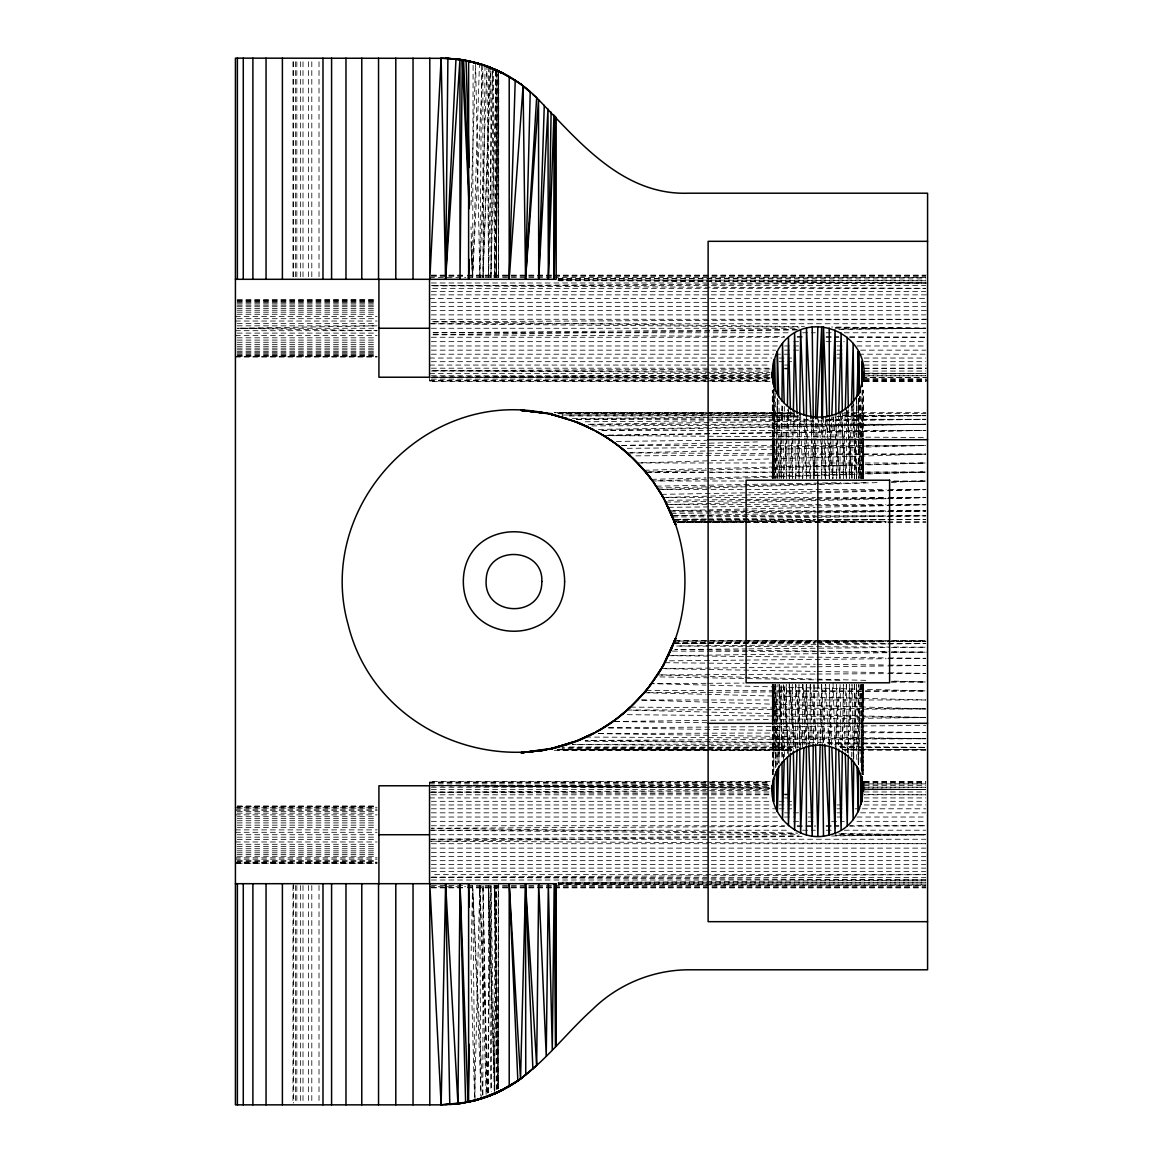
<?xml version="1.0" encoding="UTF-8"?>
<svg xmlns="http://www.w3.org/2000/svg" width="1163" height="1163" viewBox="0 0 1163 1163"><rect width="100%" height="100%" fill="white"/><g stroke="black" fill="none" stroke-linecap="round" stroke-linejoin="round"><path stroke-width="0.75" stroke-dasharray="5 3.75" d="M482.878 1094.616L482.994 885.494L487.282 1093.089M492.472 71.917L488.605 277.506L488.649 66.771M488.445 1092.639L488.576 885.508L494.595 1090.153L490.975 885.508L491.498 1091.49M494.697 1093.772L494.755 885.508L497.953 1088.67L498.622 883.691M498.2 70.798L498.607 277.492L498.52 74.563L496.208 277.492L496.325 69.94M498.011 1088.67L498.622 885.508M498.622 277.492L498.767 76.496M777.146 478.386L777.262 398.502L775.59 478.386L774.732 438.887M806.395 438.538L806.366 478.4L804.767 438.567M806.395 436.721L806.41 418.607M817.851 478.415L817.851 439.163M817.851 437.375L817.851 419.523M829.335 744.378L829.335 726.264M829.335 724.447L829.335 684.6L830.789 720.813M482.878 64.794L472.672 277.506L473.123 61.988M773.351 439.033L773.293 478.415L773.439 438.887M773.366 437.244L773.424 392.483M774.34 438.553L774.267 478.4L774.049 438.713M774.34 436.75L774.413 393.298M861.289 769.702L861.361 726.25M861.361 724.447L861.434 684.6M862.35 725.756L862.263 774.093L862.902 725.756M862.35 723.968L862.408 684.585L862.263 724.113M492.531 68.312L494.74 277.506L495.482 69.562M498.404 70.885L496.208 277.492L497.081 70.274M772.494 726.017L772.479 774.529M772.494 724.215L772.639 684.6L772.988 724.287M773.439 437.084L773.599 392.178M862.103 774.427L862.263 725.916M863.208 438.785L863.077 478.4L862.728 438.713M863.208 436.983L863.368 390.172L862.728 437.041M773.788 771.2L774.035 726.09M774.049 724.287L774.253 684.6L775.212 724.433M861.449 478.4L861.667 438.713M861.667 436.91L861.899 393.603M494.755 1090.138L496.179 885.508M772.61 774.529L772.973 725.959M772.988 724.171L773.279 684.585L773.439 724.113M861.26 439.091L862.365 478.415L862.713 438.829M481.671 66.189L479.796 277.506L475.58 62.613M485.015 65.477L483.008 277.492L490.844 67.643M772.988 438.713L772.654 478.4L772.494 438.785M773.002 436.91L773.38 389.998M862.306 774.805L862.713 726.09M862.728 724.287L863.048 684.6L863.208 724.215M781.609 438.785L781.216 478.4L778.803 400.319M781.623 436.983L781.943 404.564M799.504 438.567L799.097 478.4L797.818 438.902M799.519 436.765L799.722 416.848M835.95 747.954L836.182 726.235M836.197 724.433L836.604 684.6L837.782 720.508M853.758 758.436L854.078 726.017M854.093 724.215L854.485 684.6M490.859 71.263L490.931 277.492L493.621 68.762M772.784 439.033L772.334 478.415L772.29 438.785M772.814 437.244L773.366 388.907M813.3 742.299L813.489 726.075M813.504 724.273L813.969 684.6M822.197 438.727L821.732 478.4L821.718 438.698M822.212 436.925L822.401 420.701M862.917 723.968L863.368 684.585L863.411 724.215M494.769 277.492L497.444 74.098M786.944 438.596L786.333 478.4L785.17 438.785M786.973 436.794L787.38 409.667M792.962 438.902L792.352 478.415L791.203 438.596M792.992 437.114L793.37 411.964M842.361 749.234L842.71 725.886M842.739 724.098L843.349 684.585L844.396 720.784M848.321 753.333L848.728 726.206M848.757 724.404L849.368 684.6L850.531 724.215M487.413 1093.089L490.902 885.494M471.015 959.519L472.541 885.494M860.111 684.614L858.483 764.527L858.556 684.614L859.399 720.813M474.722 1097.014L479.738 885.494L480.799 1095.27M490.99 277.506L496.165 69.867L496.194 277.506M815.03 438.64L814.027 478.4L816.077 438.698M815.074 436.823L815.481 420.555M820.22 742.445L820.627 726.177M820.671 724.36L821.674 684.6L823.797 724.447M784.284 756.633L785.127 726.017M785.17 724.215L786.261 684.6L786.886 720.784M790.477 751.531L791.16 726.206M791.203 724.404L792.279 684.6L792.904 720.508M844.498 438.596L843.422 478.4L842.739 438.902M844.542 436.794L845.225 411.469M850.531 438.785L849.441 478.4L848.757 438.596M850.575 436.983L851.418 406.367M778.803 762.681L781.143 684.614L781.609 724.215M797.106 747.446L797.76 725.886M797.818 724.098L799.025 684.585L799.475 720.813M837.883 438.902L836.677 478.415L836.197 438.567M837.942 437.114L838.596 415.554M854.558 478.386L856.898 400.319M471 205.269L475.463 66.218M472.643 277.492L479.447 63.689M489.957 67.28L483.052 277.492L482.878 68.399M810.204 478.415L811.512 438.931M811.57 437.128L812.094 420.977M823.608 742.023L824.262 722.281M824.32 720.479L825.497 684.585M479.839 277.506L486.934 66.146L488.562 277.506M804.011 744.335L804.709 726.235M804.781 724.433L806.293 684.6L806.366 724.447M830.934 438.567L829.408 478.4L829.306 438.538M830.993 436.765L831.763 416.848M780.867 438.8L779.123 478.4L777.436 398.473M780.955 436.997L782.306 406.396M853.162 762.012L854.747 726.003M854.834 724.2L856.593 684.6L858.279 764.527M816.164 436.895L816.978 420.657M802.775 478.429L806.381 418.084M829.321 744.916L832.926 684.571M783.746 478.415L786.348 439.149M786.464 437.361L788.238 410.583M847.464 752.417L849.47 722.063M849.586 720.275L851.956 684.585M795.754 478.429L800.362 417.924M835.354 745.076L839.948 684.571M789.357 478.444L794.314 414.9M841.387 748.114L846.344 684.556M637.702 462.947L925.777 463.019L645.828 472.076L925.777 472.076L652.705 480.988L744.931 481.002M662.14 489.434L877.033 482.616M891.469 482.165L925.777 481.075L891.425 481.017M641.322 462.845L925.777 454.137L627.119 452.93L925.777 445.545L621.754 445.56M666.908 497.386L815.35 492.938M817.153 492.894L885.944 490.83M887.762 490.771L925.777 489.638L887.863 489.579M651.542 479.345L706.028 477.906M707.845 477.862L925.777 472.12L707.889 472.382M657.618 488.067L815.248 483.953M817.066 483.895L865.984 482.63M891.352 481.962L925.777 481.06L891.425 481.7M885.973 498.68L667.082 504.626L885.973 504.698M887.791 498.636L925.777 497.604L887.762 497.546M621.754 445.458L757.476 441.94M644.317 470.259L706.057 468.689M707.86 468.631L925.777 463.063M673.668 510.688L706.304 509.917M708.122 509.874L815.132 507.359M816.949 507.315L925.777 504.742M601.969 430.295L925.777 424.277L587.46 424.321L925.777 419.32M656.354 486.163L840.791 482.66M661.514 494.348L815.365 491.6M817.167 491.556L885.959 490.335M887.762 490.292L925.777 489.623M673.988 515.674L815.278 512.985M817.095 512.941L885.93 511.633M887.732 511.604L925.777 510.877L816.949 510.819M665.832 502.125L743.462 500.773M745.265 500.744L886.061 498.273M887.878 498.244L925.777 497.59L887.732 497.968M598.48 429.394L925.777 424.277L585.832 425.934M608.569 435.093L925.777 430.412L603.801 435.602L925.777 437.521M797.193 329.972L431.371 334.74L784.516 336.543M838.843 329.42L925.777 328.286L838.843 329.071M706.319 518.931L673.668 519.396L706.319 519.41M708.136 518.916L815.132 517.39M816.949 517.361L925.777 515.82M672.054 655.641L818.854 653.635M820.656 653.621L889.535 652.676M891.338 652.647L925.777 652.181L891.381 652.007M925.777 717.513L612.741 721.525L706.828 722.703M429.554 841.227L804.433 836.342M831.603 835.993L925.777 834.758L835.223 834.729M616.361 441.431L706.828 440.297M815.365 666.792L661.514 668.652L815.365 671.4M817.167 666.777L885.959 665.948M887.762 665.919L925.777 665.469L887.732 665.032M576.47 419.276L799.083 416.979M837.098 416.587L925.777 415.671L840.704 415.511M668.492 500.279L815.248 498.738M817.066 498.709L885.915 497.997M668.434 507.315L815.219 505.832M817.037 505.818L885.901 505.12M887.718 505.105L925.777 504.727L887.791 504.698M671.211 513.406L743.433 512.679M745.236 512.665L886.061 511.255M887.863 511.24L925.777 510.862L887.762 511.008M886.002 643.968L676.314 646.017L889.622 647.035M887.82 643.953L925.777 643.575L816.949 643.575M669.437 660.831L743.462 660.104M745.265 660.09L886.061 658.709M887.878 658.68L925.777 658.316L887.718 657.895M797.193 329.449L431.371 332.763L789.953 332.778M572.429 418.506L798.937 416.688M836.982 416.383L925.777 415.671L840.733 415.729M627.279 448.322L925.777 445.516M678.116 521.547L886.002 519.788M887.82 519.774L925.777 519.454L816.949 519.425M673.784 643.328L815.19 642.209M817.008 642.194L885.886 641.656M887.703 641.642L925.777 641.351L887.834 641.293M675.485 643.59L706.319 643.313M708.136 643.299L815.132 642.339M816.949 642.325L925.777 641.351L887.747 641.525M747.039 648.896L674.831 649.565L747.039 650.35M748.841 648.867L889.666 647.558M891.483 647.544L925.777 647.224L891.44 647.035M429.554 839.25L799.01 835.892M835.223 835.572L925.777 834.743M770.022 374.719L429.554 377.219L770.022 376.216M864.196 374.021L925.777 373.57L864.196 373.192M585.251 421.776L811.658 420.134M826.152 420.032L925.777 419.305L826.239 419.305M647.936 692.712L706.057 692.348M707.86 692.334L925.777 690.938L707.845 685.138M608.569 727.791L925.777 725.479M558.138 882.746L925.777 880.028L429.554 877.193L925.777 874.663L431.371 874.649M927.58 282.987L431.371 285.793L925.777 288.337L431.371 288.351M927.58 319.273L431.371 321.758L804.433 326.658M770.022 368.991L431.371 370.721L770.022 372.654M784.516 368.918L791.756 368.875M864.196 368.511L927.58 368.191M793.646 414.013L561.976 415.031L795.463 415.438M842.521 413.795L925.777 413.432M635.928 455.838L925.777 454.093M672.708 516.954L886.002 515.979M887.82 515.979L925.777 515.805L887.732 515.791M674.089 642.528L815.321 641.86M817.138 641.86L885.944 641.525M661.238 674.918L815.248 674.046M817.066 674.031L885.915 673.653M887.718 673.639L925.777 673.421L887.762 672.708M706.028 683.321L651.542 683.655L706.028 685.094M707.845 683.306L744.16 683.088M891.265 682.201L925.777 681.998L891.352 681.038M598.48 733.606L925.777 738.723L585.091 740.424L925.777 743.695L827.925 743.913M429.554 792.279L770.022 790.346M864.196 789.808L925.777 789.459L864.196 788.936L925.777 789.43L864.196 789.444M784.516 826.457L431.371 828.23L797.193 833.028M797.193 826.399L815.307 826.312M826.166 826.253L838.843 826.195M849.717 826.137L925.777 825.759L849.717 825.745M558.138 278.815L925.777 277.419L554.518 277.419M864.196 375.94L925.777 375.751L864.196 375.751M670.557 511.909L815.365 511.313M817.167 511.298L885.959 511.022M674.089 520.472L815.321 519.89M817.138 519.89L885.944 519.614L817.008 519.541M743.419 522.216L676.619 522.405L743.419 522.405M745.236 522.202L886.061 521.78L674.511 521.576M887.863 521.78L925.777 521.664M627.119 710.07L925.777 708.936L637.76 699.981M770.022 788.281L429.554 785.781L770.022 784.487M864.196 784.124L925.777 783.891L864.196 783.891M558.138 883.313L925.777 882.223L558.138 882.223M646.163 472.469L706.072 472.382M678.247 641.075L889.637 640.668M891.454 640.653L925.777 640.595L676.619 640.595M598.48 733.504L925.777 732.617M809.797 743.957L572.429 744.436L798.937 746.312M840.704 747.489L925.777 747.358L835.165 746.602M431.371 275.137L465.781 275.137M467.584 275.137L552.701 275.137M554.518 275.137L925.777 275.137M431.371 275.515L465.781 275.515M467.584 275.515L552.701 275.515M554.518 275.515L925.777 275.515M431.371 276.285L465.781 276.285M467.584 276.285L552.701 276.285M554.518 276.285L925.777 276.285M429.554 277.419L465.781 277.419M467.584 277.419L552.701 277.419M558.138 278.916L925.777 278.916M558.138 280.777L925.777 280.777L558.138 279.687M431.371 282.987L925.777 282.987L558.138 279.963M431.371 285.517L925.777 285.517M431.371 291.462L925.777 291.462M431.371 294.864L927.58 294.864M429.554 298.484L925.777 298.484M237.223 299.792L377.103 299.589M237.223 300.214L377.103 300.214M237.223 300.824L377.103 300.824M237.223 301.639L377.103 301.639M431.371 302.336L925.777 302.336M237.223 302.642L377.103 302.642M237.223 303.834L377.103 303.834M237.223 305.186L377.103 305.186M431.371 306.363L925.777 306.363M237.223 306.727L377.103 306.727M237.223 308.413L377.103 308.413M237.223 310.23L377.103 310.23M431.371 310.55L927.58 310.55M237.223 312.193L377.103 312.193M237.223 314.272L377.103 314.272M431.371 314.868L925.777 314.868M235.42 316.438L377.103 316.438M237.223 318.706L377.103 318.706M431.371 319.273L925.777 319.273M235.42 321.032L377.103 321.032M237.223 323.416L377.103 323.416M431.371 323.75L925.777 323.75M237.223 325.829L377.103 325.829L237.223 328.242L377.103 328.271M431.371 328.271L799.01 328.271M835.223 328.271L925.777 328.271L831.603 327.007M235.42 330.699L377.103 330.699L237.223 328.3M802.63 332.778L815.307 332.778M826.166 332.778L833.42 332.778M844.28 332.778L925.777 332.778M237.223 333.112L377.103 333.112M235.42 335.496L377.103 335.496M431.371 337.255L784.516 337.255M797.193 337.255L804.433 337.255M826.166 337.255L838.843 337.255M849.717 337.255L925.777 337.255M237.223 337.822L377.103 337.822M237.223 340.09L377.103 340.09M431.371 341.66L779.079 341.66M793.573 341.66L799.01 341.66M826.166 341.66L844.28 341.66M856.957 341.66L925.777 341.66M237.223 342.256L377.103 342.256M237.223 344.335L377.103 344.335M431.371 345.978L777.277 345.978M784.516 345.978L791.756 345.978M793.573 345.978L799.01 345.978M837.04 345.978L844.28 345.978M856.957 345.978L925.777 345.978M237.223 346.298L377.103 346.298M237.223 348.13L377.103 348.13M237.223 349.816L377.103 349.816M431.371 350.165L775.459 350.165M784.516 350.165L791.756 350.165M793.573 350.165L799.01 350.165M837.04 350.165L844.28 350.165M860.576 350.165L925.777 350.165M237.223 351.342L377.103 351.342M237.223 352.709L377.103 352.709M237.223 353.886L377.103 353.886M431.371 354.206L773.657 354.206M775.459 354.206L791.756 354.206M837.04 354.206L844.28 354.206M858.774 354.206L925.777 354.206M237.223 354.889L377.103 354.889M237.223 355.704L377.103 355.704M237.223 356.329L377.103 356.329M235.42 356.736L377.103 356.736M235.42 356.939L377.103 356.939M429.554 358.044L771.839 358.044M779.079 358.044L791.756 358.044M837.04 358.044L844.28 358.044M864.196 358.044L925.777 358.044M431.371 361.678L771.839 361.678M779.079 361.678L791.756 361.678M864.196 361.678L925.777 361.678M429.554 365.066L770.022 365.066M784.516 365.066L791.756 365.066M864.196 365.066L925.777 365.066M431.371 368.191L770.022 368.191M784.516 368.191L791.756 368.191M864.196 368.191L925.777 368.191M431.371 371.026L770.022 371.026M864.196 371.026L925.777 371.026M429.554 373.556L770.022 373.556M864.196 373.556L925.777 373.556M431.371 375.751L770.022 375.751M431.371 377.612L770.022 377.612M927.58 377.612L864.196 377.612L925.777 377.612M431.371 379.109L770.022 379.109M864.196 379.109L927.58 379.109M429.554 380.257L770.022 380.257M864.196 380.257L927.58 380.257M429.554 381.013L770.022 381.013M864.196 381.013L927.58 381.013M770.022 381.391L429.554 381.391L429.554 377.612M864.196 381.391L925.777 381.391M791.669 412.676L554.199 412.676L793.471 413.17L558.066 412.923M844.207 412.676L925.777 412.676M558.255 413.447L793.617 413.432M557.935 413.737L793.5 413.534M569.289 416.005L799.112 415.773M576.47 419.349L808.14 419.305M601.969 430.426L925.777 430.383M658.534 489.55L886.061 489.579M663.288 497.488L815.35 497.531M817.153 497.531L885.944 497.546M670.033 510.775L706.304 510.79M708.122 510.79L815.132 510.819M672.185 515.703L815.278 515.761M817.095 515.761L885.93 515.791M708.136 519.41L815.132 519.425M673.784 519.672L815.19 519.541M674.627 521.925L886.032 521.707M745.236 522.405L886.061 522.405M887.863 522.405L925.777 522.405M673.668 643.604L706.319 643.604M708.136 643.59L815.132 643.575M641.38 699.981L925.777 699.981L707.86 694.369M706.232 749.655L557.455 749.713L706.232 749.975M708.049 749.655L791.509 749.626M842.317 749.612L925.777 749.568L842.521 749.205M554.199 750.324L791.669 750.324M925.777 750.324L844.12 750.193M770.022 781.609L429.554 781.609L429.554 785.388L770.022 788.165M864.196 781.609L925.777 781.609M429.554 781.987L770.022 781.987M864.196 781.987L925.777 781.987M429.554 782.743L770.022 782.743M864.196 782.743L925.777 782.743M429.554 783.891L770.022 783.891M431.371 785.388L770.022 785.388M864.196 785.388L925.777 785.388M431.371 787.249L770.022 787.249M864.196 787.249L925.777 787.249L864.196 787.06M431.371 789.444L770.022 789.444M431.371 791.974L770.022 791.974M864.196 791.974L925.777 791.974M431.371 794.809L770.022 794.809M784.516 794.809L791.756 794.809M864.196 794.809L925.777 794.809L864.196 794.489M429.554 797.934L770.022 797.934M784.516 797.934L791.756 797.934M864.196 797.934L925.777 797.934M431.371 801.322L771.839 801.322M779.079 801.322L791.756 801.322M864.196 801.322L925.777 801.322M431.371 804.956L771.839 804.956M779.079 804.956L791.756 804.956M837.04 804.956L844.28 804.956M864.196 804.956L925.777 804.956M237.223 806.061L377.103 806.061M237.223 806.264L377.103 806.264M237.223 806.671L377.103 806.671M235.42 807.296L377.103 807.296M237.223 808.111L377.103 808.111M431.371 808.794L777.277 808.794M779.079 808.794L791.756 808.794M837.04 808.794L844.28 808.794M855.139 808.794L860.576 808.794M862.394 808.794L925.777 808.794M235.42 809.114L377.103 809.114M235.42 810.291L377.103 810.291M237.223 811.658L377.103 811.658M431.371 812.835L775.459 812.835M784.516 812.835L791.756 812.835M793.573 812.835L799.01 812.835M808.067 812.835L815.307 812.835M837.04 812.835L844.28 812.835M860.576 812.835L925.777 812.835M237.223 813.184L377.103 813.184M235.42 814.87L377.103 814.87M237.223 816.702L377.103 816.702M431.371 817.022L777.277 817.022M784.516 817.022L795.376 817.022M808.067 817.022L815.307 817.022M837.04 817.022L844.28 817.022M856.957 817.022L925.777 817.022M237.223 818.665L377.103 818.665M237.223 820.744L377.103 820.744M431.371 821.34L779.079 821.34M793.573 821.34L799.01 821.34M808.067 821.34L815.307 821.34M831.603 821.34L844.28 821.34M856.957 821.34L925.777 821.34M237.223 822.91L377.103 822.91M237.223 825.178L377.103 825.178M431.371 825.745L784.516 825.745M797.193 825.745L815.307 825.745M826.166 825.745L838.843 825.745M237.223 827.504L377.103 827.504M235.42 829.888L377.103 829.888M431.371 830.222L789.953 830.222M802.63 830.222L815.307 830.222M826.166 830.222L833.42 830.222M844.28 830.222L925.777 830.222M235.42 832.301L377.103 832.301M237.223 834.729L377.103 834.729M431.371 834.729L799.01 834.729M237.223 837.171L377.103 837.171M431.371 839.25L925.777 839.25M237.223 839.584L377.103 839.584M235.42 841.968L377.103 841.968M431.371 843.727L925.777 843.727L431.371 841.242M237.223 844.294L377.103 844.294M237.223 846.562L377.103 846.562M431.371 848.132L925.777 848.132M237.223 848.728L377.103 848.728M237.223 850.807L377.103 850.807M431.371 852.45L925.777 852.45M237.223 852.77L377.103 852.77M237.223 854.587L377.103 854.587M237.223 856.273L377.103 856.273M431.371 856.637L925.777 856.637M235.42 857.814L377.103 857.814M235.42 859.166L377.103 859.166M237.223 860.358L377.103 860.358M431.371 860.664L925.777 860.664M237.223 861.361L377.103 861.361M235.42 862.176L377.103 862.176M235.42 862.786L377.103 862.786M237.223 863.208L377.103 863.208M235.42 863.411L377.103 863.411M431.371 864.516L925.777 864.516M431.371 868.136L925.777 868.136M431.371 871.538L925.777 871.538M431.371 877.484L925.777 877.484M431.371 880.013L925.777 880.013M558.138 884.084L925.777 884.084L558.138 883.793M431.371 885.581L465.781 885.581M467.584 885.581L552.701 885.581M554.518 885.581L925.777 885.581L558.138 884.185M429.554 886.715L465.781 886.715M467.584 886.715L552.701 886.715M554.518 886.715L925.777 886.715M431.371 887.485L465.781 887.485M467.584 887.485L552.701 887.485M554.518 887.485L925.777 887.485M431.371 887.863L465.781 887.863M467.584 887.863L552.701 887.863M554.518 887.863L925.777 887.863M770.022 377.495L431.371 377.219L770.022 378.513M674.627 641.075L886.032 641.293M646.163 690.531L706.072 690.618M707.889 690.618L925.777 690.924M569.289 746.995L799.112 747.228M840.733 747.271L925.777 747.344M557.935 749.263L791.683 749.466M842.419 749.51L925.777 749.568M708.049 749.975L791.509 750.106L557.702 750.033M864.196 378.876L925.777 379.109M429.554 785.781L770.022 786.784M797.193 336.601L804.433 336.645M826.166 336.747L838.843 336.805M849.717 336.863L927.58 337.255M672.374 651.091L818.985 651.702M820.787 651.716L889.579 651.992M585.832 737.066L925.777 738.738M791.843 748.972L561.976 747.969L795.463 747.562L793.282 725.945M431.371 792.279L770.022 794.009M784.516 794.082L791.756 794.125M630.506 707.133L925.777 708.907M585.251 741.224L811.658 742.866M827.969 742.983L925.777 743.695M558.138 280.254L925.777 282.972M429.554 323.75L799.01 327.108M835.223 327.428L925.777 328.257M748.841 650.379L889.666 651.774M891.483 651.803L927.58 652.152M668.434 655.685L815.219 657.168M817.037 657.182L885.901 657.88M664.873 662.692L815.248 664.262M817.066 664.291L885.915 665.003M627.279 714.678L925.777 717.484L630.739 710.157M429.554 830.222L797.193 833.551M838.843 833.929L925.777 834.714L838.843 833.58M608.569 727.907L925.777 732.588M817.167 671.444L885.959 672.665M659.973 676.91L840.791 680.34M891.425 681.3L925.777 681.954M644.317 692.741L706.057 694.311M657.618 674.933L815.248 679.047M817.066 679.105L865.984 680.37M817.851 417.735L820.278 437.375M820.496 439.163L825.337 478.415M815.205 723.837L810.364 684.585L811.498 724.069M815.437 725.625L817.851 745.265M825.541 417.008L832.824 478.444M810.16 745.992L802.877 684.556L806.482 746.704M833.202 416.805L839.89 478.444L835.078 414.362M840.224 413.694L842.419 437.055M842.594 438.858L846.315 478.415L841.111 411.353M793.108 724.142L789.386 684.585L794.314 748.114M812.21 417.386L813.984 437.128M814.144 438.931L817.691 478.415M817.851 682.797L821.238 720.479M821.398 722.281L823.171 742.023M788.979 751.894L783.775 684.571L786.348 723.851M800.624 748.638L795.754 684.571L802.703 747.954L802.688 726.235M847.464 410.583L849.237 437.361M849.353 439.149L851.956 478.415L846.446 407.573L846.49 478.386M786.464 725.639L788.47 755.994M852.188 405.727L856.564 478.429L856.564 438.96M829.219 416.31L832.926 478.429L833.013 438.582M779.137 684.571L783.731 760.806M825.657 684.571L829.117 744.916M806.497 416.31L810.044 478.429M811.047 420.425L811.847 436.721M811.934 438.538L813.896 478.4L813.504 438.727M823.898 726.264L824.712 742.561M471.044 246.658L472.498 277.492L471.03 226.858M475.071 1100.518L472.6 885.494L482.878 1098.221M858.265 437.172L856.477 395.929L856.564 437.172M858.352 438.96L860.068 478.415L860.024 439.091M853.162 400.988L854.747 436.997M854.834 438.8L856.593 478.4M780.867 724.2L779.123 684.6L779.137 724.04M780.955 726.003L782.306 756.619M775.677 723.909L775.561 684.585L777.349 724.04M777.436 725.828L779.079 763.48M471.015 241.25L472.512 277.492M488.3 1092.668L479.854 885.494L486.149 1095.299M472.658 885.494L481.191 1096.942M826.995 418.898L827.693 436.925M827.751 438.727L829.263 478.4M830.862 722.616L831.763 746.152M804.011 418.665L804.709 436.765M806.439 684.6L807.951 724.273M808.023 726.075L808.707 744.102M823.491 417.386L824.145 437.128M824.204 438.931L825.497 478.415L825.541 438.669M811.556 725.872L812.21 745.614M837.825 722.296L838.596 747.446M833.042 682.797L834.976 745.076M800.624 414.362L802.615 478.429M797.106 415.569L797.76 437.114M854.558 684.614L856.898 762.681M860.068 396.205L861.216 437.317M850.575 726.017L851.418 756.633M844.454 722.586L845.225 751.531M790.477 411.469L791.16 436.794M784.284 406.367L785.127 436.983M773.337 684.585L774.442 723.909M774.485 725.683L775.677 768.583L775.692 725.683M494.26 1090.298L488.634 885.508L490.902 1091.723M471.03 970.465L474.533 1097.014M814.027 684.6L815.03 724.36M815.074 726.177L815.481 742.445M859.544 396.917L860.446 436.75M860.489 438.567L861.39 478.4M859.428 722.63L860.387 766.083M775.227 393.298L776.186 436.75M776.23 438.553L777.117 478.4M775.256 726.25L776.244 769.702M860.111 478.386L858.498 398.473L858.556 478.386L858.541 438.567M775.59 684.614L777.204 764.527L777.146 684.6M860.184 684.585L860.969 724.113M861.013 725.916L861.899 770.822M773.802 392.178L774.703 437.084M842.361 413.766L842.71 437.114M792.933 722.296L793.355 749.234M483.023 885.494L486.541 1095.168M848.321 409.652L848.728 436.794M852.086 684.6L852.639 724.2M852.668 726.003L853.09 756.604M840.108 684.6L840.704 724.462M840.733 726.279L841.053 748.013M794.591 411.368L794.969 436.721M794.998 438.538L795.594 478.4M782.626 406.396L783.048 436.997M783.062 438.8L783.615 478.4M786.915 722.586L787.38 753.348M497.488 1088.873L494.769 885.508L496.819 1092.842M835.979 416.848L836.182 436.765M821.732 684.6L822.197 724.273M822.212 726.075L822.401 742.299M813.3 420.701L813.489 436.925M799.49 722.616L799.722 746.152M853.758 404.564L854.078 436.983M854.093 438.785L854.485 478.4M846.504 684.585L846.897 723.851M846.926 725.639L847.187 752.417M788.485 407.021L788.79 437.361M788.805 439.149L789.197 478.415M781.623 726.017L781.943 758.436M862.321 389.998L862.699 436.91M773.002 726.09L773.395 774.805M497.837 1088.728L496.208 885.508L497.008 1089.15M861.449 684.6L861.638 720.682M861.652 722.485L861.914 771.2M773.788 391.8L774.035 436.91M862.103 390.375L862.263 437.084M862.263 438.887L862.408 478.415M863.208 726.017L863.382 774.631L863.411 726.017M859.893 396.205L860.024 437.317M779.137 725.828L779.21 759.89M772.494 436.983L772.334 390.172L772.29 436.983M773.439 725.916L773.599 770.836M498.127 885.508L498.593 1088.394M858.527 398.735L858.541 436.75M851.985 402.194L852.072 478.386M840.049 411.891L840.064 437.055M840.064 438.858L840.079 478.415M833.013 416.863L833.013 436.765M829.292 418.607L829.306 436.721M825.541 420.613L825.541 436.866M810.146 684.6L810.16 724.331M810.16 726.134L810.16 742.387M802.674 684.6L802.688 724.418M795.623 684.585L795.637 724.142M795.637 725.945L795.652 751.109M789.212 682.797L789.255 751.807M783.629 684.614L783.717 757.186M821.718 420.657L821.718 436.895M817.851 684.585L817.851 720.275M817.851 722.063L817.851 743.477M806.366 726.264L806.366 744.378M319.011 61.77L319.011 277.492M319.011 885.508L319.011 1103.033M311.8 61.77L311.8 279.309M311.8 885.508L311.8 1103.033M308.602 61.77L308.602 277.492M308.602 885.508L308.602 1103.033M303.005 61.77L303.005 277.492M303.005 885.508L303.005 1103.033M300.65 61.77L300.65 277.492M300.65 885.508L300.65 1103.033M296.841 61.77L296.841 277.492M296.841 885.508L296.841 1103.033M295.402 61.77L295.402 277.492M295.402 885.508L295.402 1103.033M293.454 61.77L293.454 279.309M293.454 883.691L293.454 1103.033M292.974 61.77L292.974 277.492M292.974 885.508L292.974 1103.033M772.305 684.6L772.29 724.215L772.319 684.585M863.411 438.785L863.397 478.4L863.324 438.829"/><path stroke-width="1.5" d="M777.262 393.065L777.32 351.299C801.162 305.026 871.799 329.667 863.426 381.159L863.44 372.16C859.137 445.923 747.576 421.704 777.32 351.299L778.687 396.685M806.41 416.79L806.482 328.024L810.945 418.607M829.335 746.195L829.335 834.947C799.635 843.727 768.263 816.048 772.276 785.447L772.276 790.84C770.909 756.735 812.69 733.213 841.111 751.632C875.39 769.95 867.22 826.893 829.335 834.947L824.8 744.378M858.439 768.132L858.381 811.701L857.015 766.315M774.427 387.861L774.471 358.887L775.183 391.48M861.274 776.957L861.231 804.113L860.547 773.337M235.42 279.309L556.176 279.309L556.176 117.245L554.199 279.309L554.94 116.009M235.42 883.691L556.176 883.691L555.463 1046.467L554.199 883.691L552.294 1049.651L548.325 883.691L546.232 1055.713L538.702 883.691L536.652 1065.293L520.53 1079.06L498.534 1092.042M773.758 778.425L773.628 801.874L773.424 778.425M861.943 386.392L862.074 361.126L862.292 386.392M448.191 58.702L441.14 58.15L445.603 279.309L455.969 58.964C486.236 62.235 515.151 76.162 536.652 97.707C578.156 140.563 622.016 195.355 688.089 193.203L927.58 193.203L927.58 969.797L688.089 969.797C652.617 970.044 617.844 984.45 592.592 1009.353C561.656 1037.076 537.044 1073.594 498.709 1091.97C485.887 1098.119 471.974 1101.71 457.946 1103.803L460.01 883.691L468.064 1102.146L441.14 1104.85L235.42 1104.85L235.42 58.15L447.9 58.324L462.278 59.807L481.162 64.343L462.263 59.851L447.9 58.324L445.603 279.309L459.937 59.517L460.01 279.309L462.278 59.807L445.574 58.266M773.424 384.59L773.628 361.141L773.744 384.59M862.292 776.608L862.074 801.874L861.943 776.608M781.972 400.959L782.539 343.332L784.182 402.761M799.751 415.046L800.624 329.958L803.88 415.046M835.95 747.954L835.078 833.042L831.836 747.954M853.729 762.041L853.162 819.668L851.476 758.436M813.271 744.102L812.21 836.066L808.779 745.905M822.43 418.898L823.491 326.934L826.937 417.095M787.438 406.047L788.47 337.314L790.418 409.667M793.37 411.964L794.591 332.967L797.048 413.766M842.332 751.036L841.111 830.033L838.654 749.234M848.292 755.15L847.231 825.701L845.283 753.333M497.081 70.274L515.209 80.276L523.088 85.844L525.545 279.309L538.527 99.596L538.702 279.309L547.977 109.046L548.325 279.309L551.117 112.171M448.191 1104.298L441.14 1104.85L445.603 883.691L457.946 1103.803M469.271 907.198L468.616 883.691L468.616 1102.03L489.827 1095.764L474.635 1100.634L489.827 1095.764L509.205 1086.446L509.205 883.691L517.855 1080.95C502.678 1090.879 485.93 1098.642 468.064 1102.146L469.256 1044.374M815.525 418.753L817.851 326.585M820.177 744.247L817.851 836.415L815.539 744.247M784.182 760.239L782.539 819.668L781.987 762.041M790.433 753.348L788.485 825.701L787.438 756.953M845.283 409.652L847.231 337.299L848.292 407.85M851.476 404.564L853.162 343.332L853.729 400.959M523.088 85.844L509.205 279.309L515.209 80.276M778.687 766.315L777.32 811.701L777.175 769.702M797.048 749.234L794.591 830.048L793.384 751.036M838.654 413.766L841.111 332.952L842.332 411.964M857.015 396.685L858.381 351.299L858.439 394.868M469.256 259.451L468.616 279.309L468.616 60.97L486.934 66.146L502.285 73.24L496.165 69.867M538.702 279.309L544.284 105.339M548.325 279.309L553.951 115.021L554.199 279.309M803.88 747.954L800.624 833.042L799.751 747.954M831.821 415.046L835.078 329.958L835.95 415.046M441.14 58.15L429.801 279.309L429.801 58.15M817.08 418.854L821.718 326.818L821.718 418.854M475.58 62.613L482.776 65.113L479.447 63.689M673.668 643.604L675.543 638.589C688.045 601.736 688.045 561.264 675.543 524.411L673.668 519.396M674.089 642.528L675.543 638.589L663.564 665.076L658.389 673.682M674.627 641.075L675.543 638.589L664.873 662.692L659.319 672.112M674.293 641.932L675.543 638.589L661.514 668.652M673.275 644.564L675.543 638.589L665.832 660.875M670.557 651.091L675.543 638.589L668.434 655.685M671.211 649.594L672.708 646.047M656.354 676.837L663.564 665.076L647.297 689.15L631.713 705.941M653.606 680.602L663.564 665.076M596.125 731.774C618.454 719.781 637.789 702.437 652.705 682.012L644.317 692.741M653.621 680.718L655.438 678.131M646.163 690.531L651.542 683.655M647.297 689.15C632.643 705.926 616.085 721.264 596.241 731.716M621.856 714.62L630.506 707.133C538.629 794.838 378.397 748.056 348.144 624.676C315.173 507.722 424.146 389.431 543.383 412.691L546.581 413.272L521.242 410.306L550.07 413.984L566.992 418.549L547.395 413.447M529.935 1071.021L520.53 1079.06L497.866 1092.362M532.61 1068.739L536.652 1065.293L525.545 883.691L520.53 1079.06L509.205 883.691M603.132 727.834L612.741 721.525M509.205 1086.446L517.855 1080.95M490.931 1095.342L502.285 1089.775L486.207 1097.116L502.285 1089.775L497.023 1092.755M497.546 1092.508L502.285 1089.775L494.362 1093.918M674.089 520.472L675.543 524.411L663.564 497.924L659.319 490.888L663.564 497.924L675.543 524.411L674.627 521.925M496.819 1092.842L502.285 1089.775M480.813 1098.89L482.761 1097.857M594.729 732.574L577.866 740.497L593.057 733.519L577.866 740.497L550.07 749.016L521.242 752.694L536.521 751.051M494.726 1093.772L502.46 1090.124L475.071 1100.518M491.513 1095.11L502.46 1090.124M585.832 737.066L576.194 741.151L550.07 749.016L574.667 741.703M486.585 1096.985L462.278 1103.193L449.79 1104.574L445.603 883.691M566.992 744.451L550.07 749.016L558.429 746.98M468.064 1102.146L482.878 1098.235M544.226 750.164L521.242 752.694L546.581 749.728L543.659 750.266L521.242 752.694L554.736 747.94M543.659 750.266L539.966 750.687M521.242 752.694L545.011 750.019M445.545 1104.705L462.278 1103.193L453.468 1103.876M927.58 241.323L708.122 241.323L708.122 921.678L927.58 921.678M378.92 328.271L429.554 328.271M544.226 412.836L545.389 412.909L521.242 410.306L552.498 413.737M708.122 439.687L927.58 439.687M708.122 723.313L927.58 723.313M378.92 834.729L429.554 834.729M548.878 749.263L552.498 749.263M453.468 59.124L462.278 59.807L469.256 208.57M545.011 412.981L521.242 410.306L546.581 413.272M548.878 413.737L554.736 415.06M569.23 419.349L593.057 429.481L577.866 422.503L550.07 413.984L558.429 416.02M473.123 61.988L489.245 67.003L509.205 76.554L509.205 279.309M468.616 60.97L489.245 67.003L486.934 66.146L502.285 73.24L498.404 70.885M550.07 413.984L576.194 421.849L585.832 425.934M485.015 65.477L502.46 72.876L520.53 83.94L530.226 91.703L525.545 279.309L536.652 97.707L532.61 94.261M489.957 67.28L502.46 72.876L482.878 64.765L466.072 60.476L469.241 167.181M498.767 71.059L495.482 69.562L502.285 73.24L488.649 66.771M493.621 68.762L502.46 72.876L482.878 64.765L463.586 60.025L469.241 197.754M594.729 430.426L577.866 422.503C596.852 431.139 615.343 441.315 630.506 455.867L621.856 448.38M596.125 431.226L603.815 435.587C622.656 447.624 639.708 462.729 652.705 480.988L644.317 470.259M596.241 431.284C624.284 446.854 647.369 470.317 663.564 497.924L656.354 486.163M497.502 70.463L502.285 73.24L498.113 70.754M603.132 435.166L612.741 441.475M481.7 64.387L482.776 65.113M520.53 83.94L529.935 91.979M632.905 458.237L647.297 473.85M646.163 472.469L651.542 479.345M653.621 482.282L655.438 484.869M653.606 482.398L663.564 497.924M661.514 494.348L667.082 504.626M664.873 500.308L675.543 524.411L668.434 507.315L675.543 524.411L674.293 521.068M665.832 502.125L675.543 524.411L673.275 518.436M672.185 515.703L672.708 516.954M670.557 511.909L675.543 524.411M441.14 1104.85L429.801 883.691L429.801 1104.85M532.872 1068.928L525.545 883.691L525.749 1075.063M460.01 883.691L465.622 1102.611M859.457 393.298L858.512 351.648L858.527 395.115M776.288 771.52L777.189 811.352M822.43 744.102L823.491 836.066M812.21 326.934L813.271 418.898M829.219 328.01L829.292 416.79M817.851 480.203L817.851 682.797M806.366 746.195L806.366 834.947M556.176 883.691L556.176 1045.755M429.554 278.916L429.554 377.219L378.92 377.219L378.92 279.309M429.554 884.084L429.554 785.781L378.92 785.781L378.92 883.691M413.039 58.15L413.039 279.309M413.039 883.691L413.039 1104.85M395.798 58.15L395.798 279.309M395.798 883.691L395.798 1104.85M378.542 58.15L378.542 279.309M378.542 883.691L378.542 1104.85M361.78 58.15L361.78 279.309M361.78 883.691L361.78 1104.85M345.978 58.15L345.978 279.309M345.978 883.691L345.978 1104.85M331.586 58.15L331.586 279.309M331.586 883.691L331.586 1104.85M322.98 58.15L322.98 279.309M322.98 883.691L322.98 1104.85M282.391 58.15L282.391 279.309M282.391 883.691L282.391 1104.85M266.051 58.15L266.051 279.309M266.051 883.691L266.051 1104.85M252.894 58.15L252.894 279.309M252.894 883.691L252.894 1104.85M243.271 58.15L243.271 279.309M243.271 883.691L243.271 1104.85M237.383 58.15L237.383 279.309M237.383 883.691L237.383 1104.85M862.263 777.684L862.263 781.26L862.292 777.684M772.537 785.33L772.508 788.921L772.494 785.33M863.193 374.079L863.15 381.275L863.193 374.079M564.622 581.5C564.288 647.791 463.659 647.806 463.325 581.5C463.659 515.194 564.288 515.209 564.622 581.5M541.827 581.5C542.263 619.312 482.572 616.768 486.221 579.145C487.515 544.749 543.441 547.119 541.827 581.5M889.608 480.203L746.108 480.203L746.108 682.797L889.608 682.797L889.608 480.203M859.966 392.629L859.879 389.053L859.879 392.629M863.44 790.84L863.397 781.841L863.44 790.84M772.29 377.568L772.276 372.16L772.276 377.568"/></g></svg>
